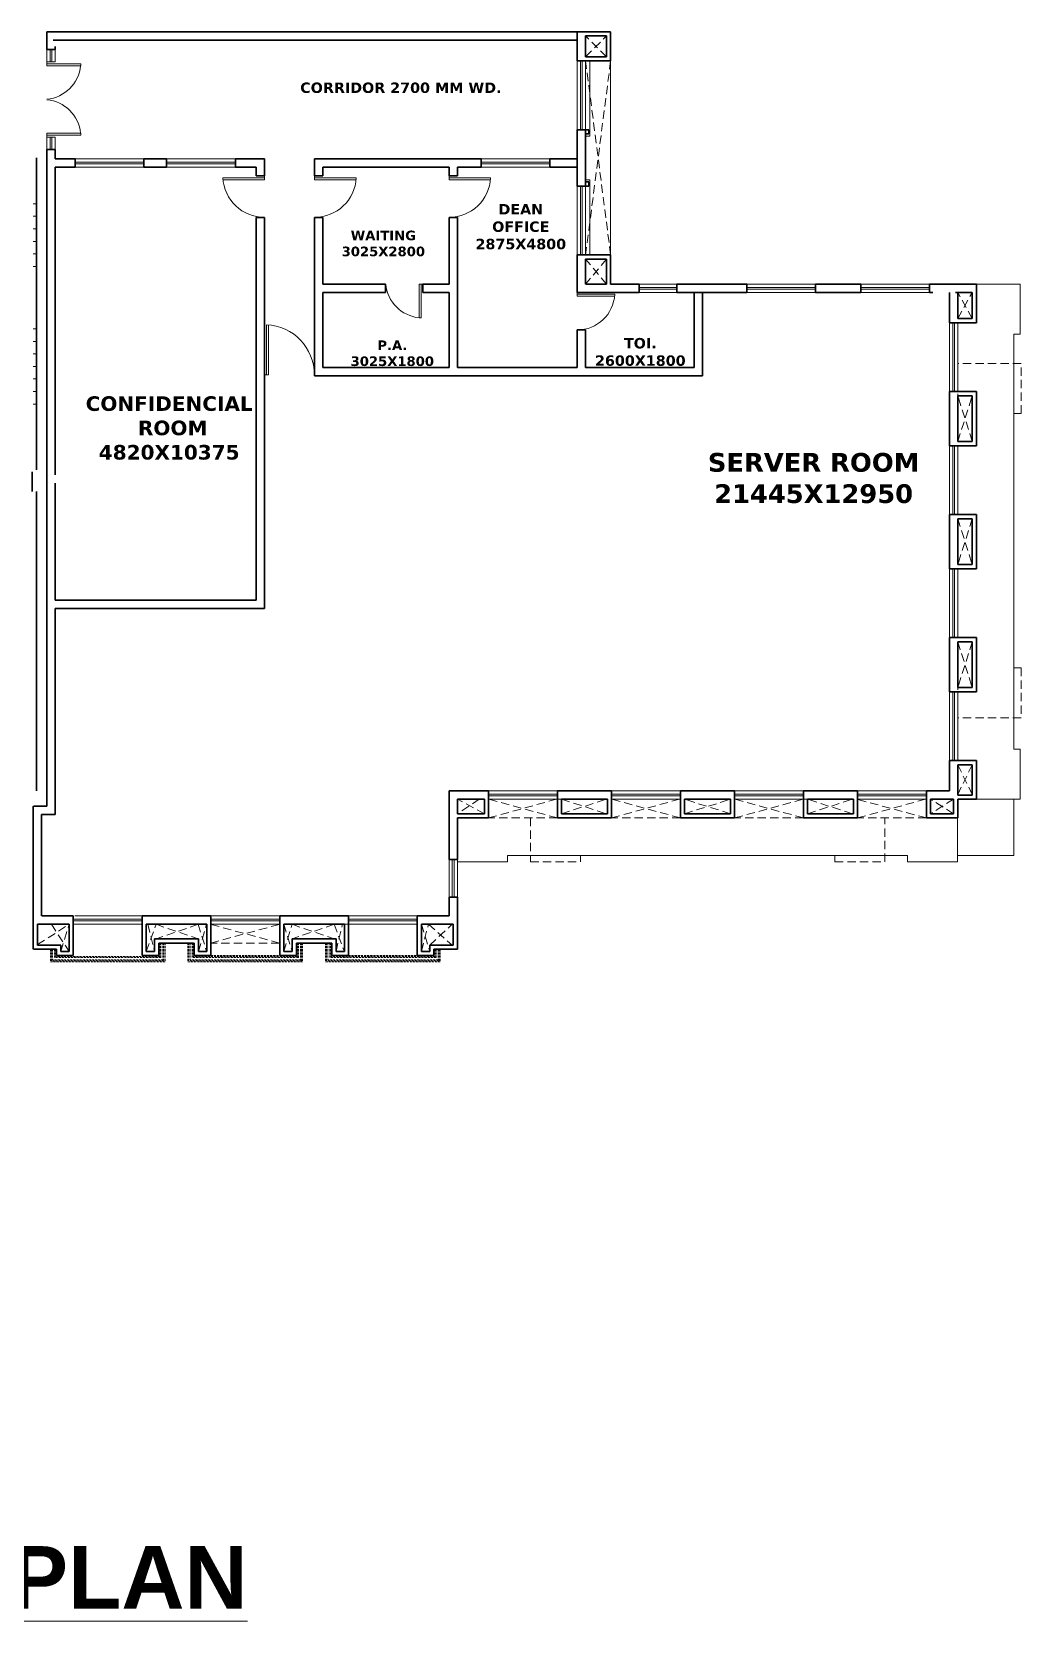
# Model space of a CAD drawing. Header units: millimetres. Extents: x -907591 to 4513934, y -12317808 to 1850003.
# Drawn here: x -407242 to -383511, y -5753636 to -5715526 of the extents above; entities that cross this region are included whole.
import ezdxf

# ---------------------------------------------------------------- set-up
doc = ezdxf.new("R2010")
doc.units = ezdxf.units.MM
doc.header["$LTSCALE"] = 2
doc.header["$MEASUREMENT"] = 0
doc.linetypes.add('DASHED2', pattern=[0.375, 0.25, -0.125])
for name, color, linetype, lineweight in [('DOOR', 27, 'Continuous', 5), ('DUCT', 37, 'Continuous', 35), ('glass', 5, 'Continuous', 15), ('SILL', 74, 'Continuous', 9), ('STAIR', 252, 'Continuous', 9), ('TEXT', 7, 'Continuous', 13), ('WAll', 250, 'Continuous', 35), ('WIN', 5, 'Continuous', 15)]:
    doc.layers.add(name, color=color, linetype=linetype, lineweight=lineweight)
doc.layers.add('DOT', color=7, linetype='DASHED2', lineweight=0, true_color=0x89067c)
doc.styles.add('arial', font='')
doc.styles.add('style2', font='')
doc.styles.get('arial').set_extended_font_data('Arial')
doc.styles.get('style2').set_extended_font_data('Verdana')

# ---------------------------------------------------------------- blocks, each defined once
blk = doc.blocks.new('A$C782B46B9')
at = {"layer": 'DOOR', "ltscale": 100}
for p, q in [((999, 50), (0, 50)), ((999, 100), (4, 100)), ((999, 100), (999, 0))]:
    blk.add_line(p, q, dxfattribs=at)
blk.add_arc((999, 0), 1000, 90, 177.134, dxfattribs=at)
blk = doc.blocks.new('1000 DOOR R')
at = {"layer": 'DOOR', "color": 252, "ltscale": 200}
for p, q in [((-900, -900), (0, -900)), ((-900, -900), (-900, -950)), ((-900, -950), (0, -950)), ((0, -1000), (0, -900))]:
    blk.add_line(p, q, dxfattribs=at)
blk.add_arc((96, -1003), 1001, 95.4612, 174.0988, dxfattribs=at)
blk = doc.blocks.new('A$C378B1DF0')
at = {"layer": 'DOOR', "ltscale": 0.1}
for p, q in [((1100, 0), (1100, 1196)), ((1150, 0), (1150, 1199)), ((1200, 0), (1100, 0))]:
    blk.add_line(p, q, dxfattribs=at)
blk.add_arc((1200, 0), 1200, 92.388, 180, dxfattribs=at)
blk = doc.blocks.new('A$C44E84F5B')
at = {"layer": 'SILL', "ltscale": 0.1, "extrusion": (0, 0, -1), "xscale": -0.8999999999990947, "yscale": 0.8999999999990947, "zscale": -0.900000000403865, "rotation": 180}
blk.add_blockref('1000 DOOR R', (0, 900), dxfattribs=at)
at = {"layer": 'SILL', "ltscale": 0.1, "extrusion": (0, 0, -1), "xscale": 0.8999999999990947, "yscale": 0.8999999999990947, "zscale": -0.900000000403865}
blk.add_blockref('1000 DOOR R', (0, 900), dxfattribs=at)
blk = doc.blocks.new('YHYH')
at = {"layer": 'DOT', "linetype": 'DASHED2', "ltscale": 100}
for p, q in [((-435404, -5887856), (-435404, -5888156)), ((-435379, -5887856), (-435379, -5888131)), ((-435354, -5887856), (-435354, -5888106)), ((-435304, -5887856), (-435304, -5888056)), ((-435279, -5887856), (-435279, -5888031)), ((-432779, -5887706), (-432779, -5888031)), ((-432754, -5887706), (-432754, -5888056)), ((-432704, -5887706), (-432704, -5888106)), ((-432679, -5887706), (-432679, -5888131)), ((-432654, -5887706), (-432654, -5888156)), ((-435404, -5888156), (-432654, -5888156)), ((-435379, -5888131), (-432679, -5888131)), ((-435354, -5888106), (-432704, -5888106)), ((-435304, -5888056), (-432754, -5888056)), ((-435279, -5888031), (-432779, -5888031)), ((-434826, -5888006), (-433176, -5888006))]:
    blk.add_line(p, q, dxfattribs=at)

msp = doc.modelspace()

# ---------------------------------------------------------------- linework, layer by layer
at = {"layer": 'DOT', "ltscale": 400}
for p, q in [((-393959, -5716126), (-393459, -5715626)), ((-393459, -5716126), (-393959, -5715626)), ((-393359, -5720876), (-393959, -5716226)), ((-393359, -5716226), (-393959, -5720876)), ((-393459, -5721576), (-393959, -5720976)), ((-393459, -5720976), (-393959, -5721576)), ((-384684, -5722401), (-385035, -5721776)), ((-385034, -5722401), (-384685, -5721776)), ((-383511, -5723476), (-385036, -5723476)), ((-383511, -5724675), (-383511, -5723476)), ((-385035, -5724208), (-385035, -5725407)), ((-384684, -5725351), (-385034, -5724251)), ((-385034, -5725351), (-384684, -5724251)), ((-383686, -5724675), (-383686, -5730777)), ((-383686, -5724675), (-383511, -5724675)), ((-384684, -5727201), (-385034, -5728301)), ((-385034, -5727201), (-384684, -5728301)), ((-385035, -5731308), (-385035, -5730108)), ((-384684, -5730151), (-385034, -5731251)), ((-385034, -5730151), (-384684, -5731251)), ((-383686, -5730777), (-383511, -5730777)), ((-383511, -5730777), (-383511, -5731977)), ((-383511, -5731977), (-385036, -5731977)), ((-384684, -5733101), (-385034, -5733816)), ((-385034, -5733101), (-384684, -5733816)), ((-396385, -5734276), (-397034, -5733926)), ((-396509, -5733926), (-397034, -5734276)), ((-394636, -5734376), (-396285, -5733926)), ((-396285, -5734376), (-394659, -5733926)), ((-394609, -5733926), (-393409, -5733926)), ((-394536, -5734276), (-393459, -5733926)), ((-394536, -5733926), (-393459, -5734276)), ((-391686, -5734376), (-393335, -5733926)), ((-393335, -5734376), (-391709, -5733926)), ((-390485, -5734276), (-391586, -5733926)), ((-391586, -5734276), (-390485, -5733926)), ((-388735, -5734376), (-390385, -5733926)), ((-390385, -5734376), (-388735, -5733926)), ((-388710, -5733926), (-387510, -5733926)), ((-387559, -5734276), (-388635, -5733926)), ((-388635, -5734276), (-387559, -5733926)), ((-387435, -5734376), (-385809, -5733926)), ((-385785, -5734376), (-387435, -5733933)), ((-385135, -5733926), (-385685, -5734276)), ((-385134, -5734276), (-385685, -5733926)), ((-394636, -5734376), (-396285, -5734376)), ((-395282, -5734376), (-395282, -5735426)), ((-391686, -5734376), (-393335, -5734376)), ((-388735, -5734376), (-390385, -5734376)), ((-385785, -5734376), (-387435, -5734376)), ((-386781, -5735426), (-386781, -5734376)), ((-395836, -5735276), (-395836, -5735426)), ((-395282, -5735426), (-394082, -5735426)), ((-394082, -5735276), (-387981, -5735276)), ((-394082, -5735426), (-394082, -5735276)), ((-387981, -5735276), (-387981, -5735426)), ((-387981, -5735426), (-386781, -5735426)), ((-407105, -5737412), (-406345, -5736926)), ((-406771, -5736926), (-406345, -5737576)), ((-406545, -5737576), (-406345, -5736926)), ((-405694, -5736926), (-404494, -5736926)), ((-404495, -5737576), (-404260, -5736926)), ((-404460, -5736926), (-404295, -5737576)), ((-403250, -5736926), (-404260, -5737276)), ((-404260, -5736926), (-403250, -5737276)), ((-403250, -5736926), (-403050, -5737576)), ((-403245, -5737576), (-403050, -5736926)), ((-402950, -5737376), (-401299, -5736926)), ((-401299, -5737376), (-402950, -5736926)), ((-401199, -5736926), (-400999, -5737576)), ((-401195, -5737576), (-400999, -5736926)), ((-399990, -5736926), (-400999, -5737276)), ((-400999, -5736926), (-399990, -5737276)), ((-399990, -5736926), (-399745, -5737576)), ((-399945, -5737576), (-399790, -5736926)), ((-399795, -5736926), (-398595, -5736926)), ((-397895, -5736926), (-397695, -5737576)), ((-397895, -5737576), (-397729, -5736926)), ((-397729, -5736926), (-397159, -5737426)), ((-397695, -5737426), (-397159, -5736926)), ((-401299, -5737376), (-402950, -5737376))]:
    msp.add_line(p, q, dxfattribs=at)
at = {"layer": 'DOT', "linetype": 'Continuous', "ltscale": 400}
for p, q in [((-383536, -5721576), (-384586, -5721576)), ((-383536, -5722776), (-383536, -5721576)), ((-383686, -5732726), (-383686, -5722776)), ((-383686, -5722776), (-383536, -5722776)), ((-383686, -5732726), (-383536, -5732726)), ((-383536, -5733926), (-383536, -5732726)), ((-383536, -5733926), (-384586, -5733926)), ((-383685, -5733926), (-383685, -5735276)), ((-385036, -5735426), (-385036, -5734376)), ((-397036, -5735426), (-395836, -5735426)), ((-395836, -5735276), (-386236, -5735276)), ((-386236, -5735276), (-386236, -5735426)), ((-386236, -5735426), (-385036, -5735426)), ((-385035, -5735276), (-383685, -5735276))]:
    msp.add_line(p, q, dxfattribs=at)
at = {"layer": 'DOT', "linetype": 'DASHED2', "ltscale": 100}
for p, q in [((-404171, -5737376), (-404171, -5737701)), ((-404146, -5737376), (-404146, -5737726)), ((-404096, -5737376), (-404096, -5737776)), ((-404071, -5737376), (-404071, -5737801)), ((-404046, -5737376), (-404046, -5737826)), ((-403496, -5737376), (-403496, -5737826)), ((-403471, -5737376), (-403471, -5737801)), ((-403446, -5737376), (-403446, -5737776)), ((-403396, -5737376), (-403396, -5737726)), ((-403371, -5737376), (-403371, -5737701)), ((-400871, -5737376), (-400871, -5737701)), ((-400846, -5737376), (-400846, -5737726)), ((-400796, -5737376), (-400796, -5737776)), ((-400771, -5737376), (-400771, -5737801)), ((-400746, -5737376), (-400746, -5737826)), ((-406796, -5737526), (-406796, -5737826)), ((-406771, -5737526), (-406771, -5737801)), ((-406746, -5737526), (-406746, -5737776)), ((-404096, -5737776), (-406746, -5737776)), ((-406696, -5737526), (-406696, -5737726)), ((-404146, -5737726), (-406696, -5737726)), ((-406671, -5737526), (-406671, -5737701)), ((-404171, -5737701), (-406671, -5737701)), ((-400796, -5737776), (-403446, -5737776)), ((-400846, -5737726), (-403396, -5737726)), ((-400871, -5737701), (-403371, -5737701)), ((-401324, -5737676), (-402974, -5737676)), ((-404046, -5737826), (-406796, -5737826)), ((-404071, -5737801), (-406771, -5737801)), ((-400746, -5737826), (-403496, -5737826)), ((-400771, -5737801), (-403471, -5737801))]:
    msp.add_line(p, q, dxfattribs=at)
at = {"layer": 'DUCT', "ltscale": 100}
for p, q in [((-394160, -5716226), (-394160, -5715526)), ((-394160, -5715526), (-393360, -5715526)), ((-393460, -5715626), (-393960, -5715626)), ((-393960, -5716126), (-393960, -5715626)), ((-393460, -5716126), (-393460, -5715626)), ((-393360, -5716226), (-393360, -5715526)), ((-393360, -5716226), (-394160, -5716226)), ((-393460, -5716126), (-393960, -5716126)), ((-394160, -5717876), (-394160, -5719226)), ((-394160, -5717876), (-393959, -5717876)), ((-393960, -5717876), (-393960, -5719226)), ((-393884, -5717876), (-393959, -5717876)), ((-393884, -5717976), (-393884, -5717876)), ((-393959, -5717976), (-393884, -5717976)), ((-393960, -5719226), (-394160, -5719226)), ((-393959, -5719126), (-393884, -5719126)), ((-393884, -5719226), (-393959, -5719226)), ((-393884, -5719126), (-393884, -5719226)), ((-393360, -5720876), (-394160, -5720876)), ((-394160, -5720876), (-394160, -5721776)), ((-393960, -5720976), (-393960, -5721576)), ((-393460, -5720976), (-393960, -5720976)), ((-393460, -5720976), (-393460, -5721576)), ((-393360, -5720876), (-393360, -5721576)), ((-393460, -5721576), (-393951, -5721576)), ((-393360, -5721576), (-392674, -5721576)), ((-392674, -5721577), (-392674, -5721777)), ((-391774, -5721576), (-390094, -5721576)), ((-391774, -5721577), (-391774, -5721777)), ((-390094, -5721776), (-390094, -5721576)), ((-388444, -5721576), (-387360, -5721576)), ((-388444, -5721776), (-388444, -5721576)), ((-387360, -5721776), (-387360, -5721576)), ((-385710, -5721576), (-385635, -5721576)), ((-384585, -5721576), (-385710, -5721576)), ((-385710, -5721776), (-385710, -5721576)), ((-384585, -5721576), (-384585, -5722501)), ((-394160, -5721776), (-392674, -5721776)), ((-391774, -5721776), (-390094, -5721776)), ((-388444, -5721776), (-387360, -5721776)), ((-385710, -5721776), (-385635, -5721776)), ((-385235, -5722401), (-385235, -5721776)), ((-385235, -5721776), (-385235, -5722501)), ((-385235, -5721926), (-385235, -5722501)), ((-384685, -5721776), (-385085, -5721776)), ((-385035, -5721776), (-385035, -5722401)), ((-384685, -5721776), (-385035, -5721776)), ((-385035, -5721776), (-385035, -5722326)), ((-384685, -5721776), (-384685, -5722401)), ((-385235, -5722501), (-385235, -5722376)), ((-384585, -5722501), (-385235, -5722501)), ((-385235, -5722501), (-385035, -5722501)), ((-384685, -5722401), (-385035, -5722401)), ((-385235, -5725451), (-385235, -5724151)), ((-385035, -5724151), (-385235, -5724151)), ((-385035, -5725351), (-385035, -5724251)), ((-385035, -5724251), (-384684, -5724251)), ((-385034, -5724151), (-384584, -5724151)), ((-384684, -5724251), (-384684, -5725351)), ((-384584, -5724151), (-384584, -5725451)), ((-384584, -5725451), (-385235, -5725451)), ((-384684, -5725351), (-385035, -5725351)), ((-385235, -5728401), (-385235, -5727101)), ((-385235, -5727101), (-385035, -5727101)), ((-385034, -5727101), (-384584, -5727101)), ((-384584, -5727101), (-384584, -5728401)), ((-385035, -5728301), (-385035, -5727201)), ((-385035, -5727201), (-384684, -5727201)), ((-384684, -5727201), (-384684, -5728301)), ((-385235, -5728401), (-385035, -5728401)), ((-384684, -5728301), (-385035, -5728301)), ((-384584, -5728401), (-385034, -5728401)), ((-385235, -5731351), (-385235, -5730051)), ((-385235, -5730051), (-385035, -5730051)), ((-385035, -5731251), (-385035, -5730151)), ((-385035, -5730151), (-384684, -5730151)), ((-385034, -5730051), (-384584, -5730051)), ((-384684, -5730151), (-384684, -5731251)), ((-384584, -5730051), (-384584, -5731351)), ((-384684, -5731251), (-385035, -5731251)), ((-385235, -5731351), (-385035, -5731351)), ((-384584, -5731351), (-385034, -5731351)), ((-385235, -5733001), (-384584, -5733001)), ((-385235, -5733726), (-385235, -5733001)), ((-385035, -5733101), (-384684, -5733101)), ((-385035, -5733101), (-385035, -5733826)), ((-384684, -5733101), (-384684, -5733826)), ((-384584, -5733001), (-384584, -5733926)), ((-397235, -5733726), (-396285, -5733726)), ((-397235, -5735376), (-397235, -5733726)), ((-397034, -5734276), (-397034, -5733926)), ((-397034, -5733926), (-396385, -5733926)), ((-396385, -5734276), (-396385, -5733926)), ((-396285, -5734376), (-396285, -5733726)), ((-394636, -5734376), (-394636, -5733926)), ((-394635, -5733726), (-394635, -5733926)), ((-394635, -5733726), (-393335, -5733726)), ((-394536, -5733926), (-393435, -5733926)), ((-394536, -5734276), (-394536, -5733926)), ((-393435, -5733926), (-393435, -5734276)), ((-393335, -5733726), (-393335, -5733926)), ((-393335, -5733926), (-393335, -5734376)), ((-391686, -5734376), (-391686, -5733926)), ((-391685, -5733726), (-391685, -5733926)), ((-391685, -5733726), (-390385, -5733726)), ((-391586, -5733926), (-390485, -5733926)), ((-391586, -5734276), (-391586, -5733926)), ((-390485, -5733926), (-390485, -5734276)), ((-390385, -5733726), (-390385, -5733926)), ((-390385, -5733926), (-390385, -5734376)), ((-388735, -5733726), (-387435, -5733726)), ((-388735, -5733726), (-388735, -5733926)), ((-388735, -5734376), (-388735, -5733926)), ((-388635, -5733926), (-387535, -5733926)), ((-388635, -5734276), (-388635, -5733926)), ((-387535, -5733926), (-387535, -5734276)), ((-387435, -5733726), (-387435, -5733926)), ((-387435, -5733926), (-387435, -5734376)), ((-385785, -5734376), (-385785, -5733726)), ((-385785, -5733726), (-385235, -5733726)), ((-385685, -5733926), (-385685, -5734276)), ((-385685, -5733926), (-385135, -5733926)), ((-385685, -5733926), (-385135, -5733926)), ((-385135, -5733926), (-385135, -5734276)), ((-385035, -5733826), (-384684, -5733826)), ((-385035, -5733926), (-385035, -5734376)), ((-384584, -5733926), (-385035, -5733926)), ((-407205, -5736926), (-407205, -5734093)), ((-407005, -5734093), (-407204, -5734093)), ((-406880, -5734093), (-407005, -5734093)), ((-407005, -5736726), (-407005, -5734293)), ((-406679, -5734293), (-407005, -5734293)), ((-396385, -5734276), (-397034, -5734276)), ((-393435, -5734276), (-394536, -5734276)), ((-390485, -5734276), (-391586, -5734276)), ((-387535, -5734276), (-388635, -5734276)), ((-385685, -5734276), (-385135, -5734276)), ((-397034, -5735376), (-397034, -5734376)), ((-396285, -5734376), (-397034, -5734376)), ((-393335, -5734376), (-394636, -5734376)), ((-390385, -5734376), (-391686, -5734376)), ((-387435, -5734376), (-388735, -5734376)), ((-385785, -5734376), (-385035, -5734376)), ((-397235, -5735376), (-397034, -5735376)), ((-397235, -5736276), (-397235, -5736576)), ((-397034, -5736276), (-397235, -5736276)), ((-397234, -5736376), (-397234, -5736726)), ((-397034, -5736276), (-397034, -5736926)), ((-397034, -5736376), (-397034, -5737526)), ((-407205, -5736723), (-407205, -5737526)), ((-407105, -5736926), (-407105, -5737426)), ((-407105, -5736926), (-406345, -5736926)), ((-407004, -5736726), (-406245, -5736726)), ((-406345, -5737576), (-406345, -5736926)), ((-406245, -5737676), (-406245, -5736726)), ((-404595, -5737676), (-404595, -5736726)), ((-404595, -5736726), (-402945, -5736726)), ((-404495, -5737576), (-404495, -5736926)), ((-404495, -5736926), (-403045, -5736926)), ((-403045, -5737576), (-403045, -5736926)), ((-402945, -5737676), (-402945, -5736726)), ((-401295, -5737676), (-401295, -5736726)), ((-401295, -5736726), (-399645, -5736726)), ((-401195, -5737576), (-401195, -5736926)), ((-401195, -5736926), (-399745, -5736926)), ((-399745, -5737576), (-399745, -5736926)), ((-399645, -5737676), (-399645, -5736726)), ((-397995, -5737676), (-397995, -5736726)), ((-397995, -5736726), (-397234, -5736726)), ((-397895, -5737576), (-397895, -5736926)), ((-397895, -5736926), (-397134, -5736926)), ((-397134, -5736926), (-397134, -5737426)), ((-404295, -5737576), (-404295, -5737276)), ((-404295, -5737276), (-403245, -5737276)), ((-404195, -5737676), (-404195, -5737376)), ((-404195, -5737376), (-403345, -5737376)), ((-403345, -5737676), (-403345, -5737376)), ((-403245, -5737576), (-403245, -5737276)), ((-400995, -5737576), (-400995, -5737276)), ((-400995, -5737276), (-399945, -5737276)), ((-400895, -5737676), (-400895, -5737376)), ((-400895, -5737376), (-400045, -5737376)), ((-400045, -5737676), (-400045, -5737376)), ((-399945, -5737576), (-399945, -5737276)), ((-407204, -5737526), (-406645, -5737526)), ((-407104, -5737426), (-406545, -5737426)), ((-406645, -5737676), (-406645, -5737526)), ((-406645, -5737676), (-406245, -5737676)), ((-406545, -5737576), (-406545, -5737426)), ((-406545, -5737576), (-406345, -5737576)), ((-404595, -5737676), (-404195, -5737676)), ((-404495, -5737576), (-404295, -5737576)), ((-403345, -5737676), (-402945, -5737676)), ((-403245, -5737576), (-403045, -5737576)), ((-401295, -5737676), (-400895, -5737676)), ((-401195, -5737576), (-400995, -5737576)), ((-400045, -5737676), (-399645, -5737676)), ((-399945, -5737576), (-399745, -5737576)), ((-397995, -5737676), (-397595, -5737676)), ((-397895, -5737576), (-397695, -5737576)), ((-397695, -5737576), (-397695, -5737426)), ((-397695, -5737426), (-397134, -5737426)), ((-397595, -5737676), (-397595, -5737526)), ((-397595, -5737526), (-397034, -5737526))]:
    msp.add_line(p, q, dxfattribs=at)
at = {"layer": 'glass', "ltscale": 100}
for p, q in [((-406799, -5715949), (-406799, -5716249)), ((-406759, -5715949), (-406759, -5716249)), ((-394080, -5717876), (-394080, -5716226)), ((-394040, -5717876), (-394040, -5716226)), ((-406799, -5718349), (-406799, -5718049)), ((-406759, -5718349), (-406759, -5718049)), ((-404554, -5718656), (-406204, -5718656)), ((-404554, -5718696), (-406204, -5718696)), ((-404009, -5718656), (-402359, -5718656)), ((-404009, -5718696), (-402359, -5718696)), ((-396464, -5718656), (-394814, -5718656)), ((-396464, -5718696), (-394814, -5718696)), ((-394080, -5720876), (-394080, -5719226)), ((-394040, -5720876), (-394040, -5719226)), ((-391774, -5721656), (-392674, -5721656)), ((-391774, -5721696), (-392674, -5721696)), ((-388444, -5721656), (-390094, -5721656)), ((-388444, -5721696), (-390094, -5721696)), ((-385710, -5721656), (-387360, -5721656)), ((-385710, -5721696), (-387360, -5721696)), ((-385155, -5722501), (-385155, -5724151)), ((-385115, -5722501), (-385115, -5724151)), ((-385155, -5725451), (-385155, -5727101)), ((-385115, -5725451), (-385115, -5727101)), ((-385155, -5728401), (-385155, -5730051)), ((-385115, -5728401), (-385115, -5730051)), ((-385155, -5731351), (-385155, -5733001)), ((-385115, -5731351), (-385115, -5733001)), ((-394635, -5733806), (-396285, -5733806)), ((-394635, -5733846), (-396285, -5733846)), ((-391685, -5733806), (-393335, -5733806)), ((-391685, -5733846), (-393335, -5733846)), ((-388735, -5733806), (-390385, -5733806)), ((-388735, -5733846), (-390385, -5733846)), ((-385785, -5733806), (-387435, -5733806)), ((-385785, -5733846), (-387435, -5733846)), ((-397160, -5735376), (-397160, -5736276)), ((-397110, -5735376), (-397110, -5736276))]:
    msp.add_line(p, q, dxfattribs=at)
at = {"layer": 'SILL', "ltscale": 100}
for p, q in [((-406879, -5715949), (-406879, -5716249)), ((-406679, -5715949), (-406679, -5716249)), ((-406879, -5716249), (-406679, -5716249)), ((-406679, -5716249), (-406879, -5716249)), ((-394160, -5717876), (-394160, -5716226)), ((-393960, -5717876), (-393960, -5716226)), ((-393859, -5716226), (-393859, -5718026)), ((-393359, -5716226), (-393359, -5720876)), ((-406879, -5718049), (-406679, -5718049)), ((-406879, -5718349), (-406879, -5718049)), ((-406679, -5718349), (-406679, -5718049)), ((-393859, -5718026), (-393959, -5718026)), ((-404554, -5718576), (-406204, -5718576)), ((-404009, -5718576), (-402359, -5718576)), ((-396464, -5718576), (-394814, -5718576)), ((-404554, -5718776), (-406204, -5718776)), ((-404009, -5718776), (-402359, -5718776)), ((-396464, -5718776), (-394814, -5718776)), ((-393859, -5719077), (-393959, -5719077)), ((-393859, -5720876), (-393859, -5719077)), ((-394160, -5720876), (-394160, -5719226)), ((-393960, -5720876), (-393960, -5719226)), ((-391774, -5721576), (-392674, -5721576)), ((-388444, -5721576), (-390094, -5721576)), ((-385710, -5721576), (-387360, -5721576)), ((-391774, -5721776), (-392674, -5721776)), ((-388444, -5721776), (-390094, -5721776)), ((-385710, -5721776), (-387360, -5721776)), ((-385235, -5722501), (-385235, -5724151)), ((-385035, -5724151), (-385035, -5722501)), ((-385235, -5727101), (-385235, -5725451)), ((-385035, -5727101), (-385035, -5725451)), ((-385235, -5730051), (-385235, -5728401)), ((-385035, -5730051), (-385035, -5728401)), ((-385235, -5733001), (-385235, -5731351)), ((-385035, -5733001), (-385035, -5731351)), ((-397235, -5736276), (-397235, -5733926)), ((-396285, -5733726), (-391685, -5733726)), ((-394635, -5733926), (-396285, -5733926)), ((-391685, -5733926), (-393335, -5733926)), ((-388735, -5733726), (-390385, -5733726)), ((-390385, -5733926), (-388735, -5733926)), ((-385785, -5733726), (-387435, -5733726)), ((-387435, -5733926), (-385785, -5733926)), ((-397034, -5735376), (-397034, -5736276)), ((-404595, -5736926), (-406245, -5736926)), ((-404560, -5736726), (-406210, -5736726)), ((-401295, -5736726), (-402945, -5736726)), ((-401299, -5736926), (-402945, -5736926)), ((-397995, -5736726), (-399645, -5736726)), ((-397995, -5736926), (-399645, -5736926))]:
    msp.add_line(p, q, dxfattribs=at)
at = {"layer": 'STAIR', "ltscale": 100}
for p, q in [((-407205, -5719651), (-407129, -5719651)), ((-407205, -5719951), (-407129, -5719951)), ((-407205, -5720251), (-407129, -5720251)), ((-407205, -5720551), (-407129, -5720551)), ((-407205, -5720851), (-407129, -5720851)), ((-407205, -5721151), (-407129, -5721151)), ((-407205, -5722651), (-407129, -5722651)), ((-407205, -5722951), (-407129, -5722951)), ((-407205, -5723251), (-407129, -5723251)), ((-407205, -5723551), (-407129, -5723551)), ((-407205, -5723851), (-407129, -5723851)), ((-407205, -5724151), (-407129, -5724151)), ((-407205, -5724451), (-407129, -5724451))]:
    msp.add_line(p, q, dxfattribs=at)
at = {"layer": 'WAll', "ltscale": 100}
for p, q in [((-393984, -5715526), (-406879, -5715526)), ((-406879, -5715949), (-406879, -5715526)), ((-406679, -5715949), (-406879, -5715949)), ((-394159, -5715726), (-406729, -5715726)), ((-406679, -5715949), (-406679, -5715876)), ((-407130, -5726026), (-407130, -5718551)), ((-406879, -5718349), (-406879, -5726422)), ((-406679, -5718349), (-406879, -5718349)), ((-406679, -5718576), (-406679, -5718349)), ((-406204, -5718576), (-406679, -5718576)), ((-406204, -5718576), (-406204, -5718776)), ((-404554, -5718776), (-404554, -5718576)), ((-404009, -5718576), (-404554, -5718576)), ((-404009, -5718776), (-404009, -5718576)), ((-401659, -5718576), (-402359, -5718576)), ((-402359, -5718576), (-402359, -5718776)), ((-401659, -5718976), (-401659, -5718576)), ((-400459, -5718576), (-400459, -5718976)), ((-396464, -5718576), (-400459, -5718576)), ((-396464, -5718576), (-396464, -5718776)), ((-394159, -5718576), (-394814, -5718576)), ((-394814, -5718576), (-394814, -5718776)), ((-406679, -5726151), (-406679, -5718776)), ((-406204, -5718776), (-406679, -5718776)), ((-404009, -5718776), (-404554, -5718776)), ((-401859, -5718776), (-402359, -5718776)), ((-401859, -5718976), (-401859, -5718776)), ((-401859, -5718976), (-401659, -5718976)), ((-400259, -5718976), (-400459, -5718976)), ((-399659, -5718776), (-400259, -5718776)), ((-400259, -5718776), (-400259, -5718976)), ((-397234, -5718776), (-400259, -5718776)), ((-397234, -5718776), (-397234, -5718976)), ((-397234, -5718976), (-397034, -5718976)), ((-397034, -5718776), (-397034, -5718976)), ((-396464, -5718776), (-397034, -5718776)), ((-394159, -5718776), (-394814, -5718776)), ((-401859, -5719976), (-401859, -5729151)), ((-401859, -5719976), (-401659, -5719976)), ((-401659, -5719976), (-401659, -5729351)), ((-400259, -5719976), (-400459, -5719976)), ((-400459, -5719976), (-400459, -5723776)), ((-400259, -5719976), (-400259, -5721576)), ((-397234, -5719976), (-397234, -5721576)), ((-397234, -5719976), (-397034, -5719976)), ((-397034, -5719976), (-397034, -5723576)), ((-400259, -5721576), (-398759, -5721576)), ((-398759, -5721576), (-398759, -5721776)), ((-397859, -5721576), (-397859, -5721776)), ((-397859, -5721576), (-397234, -5721576)), ((-400259, -5721776), (-400259, -5723576)), ((-400259, -5721776), (-398759, -5721776)), ((-397859, -5721776), (-397234, -5721776)), ((-397234, -5721776), (-397234, -5723576)), ((-391359, -5721776), (-391359, -5723576)), ((-391159, -5721776), (-391159, -5723776)), ((-394159, -5722676), (-393959, -5722676)), ((-394159, -5722676), (-394159, -5723576)), ((-393959, -5722676), (-393959, -5723576)), ((-400259, -5723576), (-397234, -5723576)), ((-397034, -5723576), (-394159, -5723576)), ((-393959, -5723576), (-391359, -5723576)), ((-400459, -5723776), (-391159, -5723776)), ((-407229, -5726551), (-407229, -5726076)), ((-407129, -5733726), (-407129, -5726551)), ((-406880, -5734093), (-406879, -5726351)), ((-406679, -5729151), (-406679, -5726351)), ((-406679, -5729151), (-406679, -5726551)), ((-401859, -5729151), (-406679, -5729151)), ((-401659, -5729351), (-406679, -5729351)), ((-406679, -5734293), (-406679, -5729351))]:
    msp.add_line(p, q, dxfattribs=at)
at = {"layer": 'WIN', "ltscale": 100}
for p, q in [((-404595, -5736806), (-406245, -5736806)), ((-404595, -5736846), (-406245, -5736846)), ((-401295, -5736806), (-402945, -5736806)), ((-401295, -5736846), (-402945, -5736846)), ((-397995, -5736806), (-399645, -5736806)), ((-397995, -5736846), (-399645, -5736846))]:
    msp.add_line(p, q, dxfattribs=at)

# ---------------------------------------------------------------- block references
at = {"layer": 'DOOR', "ltscale": 100}
msp.add_blockref('A$C44E84F5B', (-406879, -5718049), dxfattribs=at)
at = {"layer": 'DOOR', "ltscale": 100, "xscale": -1, "rotation": 180}
msp.add_blockref('A$C782B46B9', (-402658, -5718976), dxfattribs=at)
at = {"layer": 'DOOR', "ltscale": 100, "rotation": 180}
for p in [(-399460, -5718976), (-396236, -5718976)]:
    msp.add_blockref('A$C782B46B9', p, dxfattribs=at)
at = {"layer": 'DOOR', "ltscale": 100, "extrusion": (0, 0, -1), "xscale": -0.900109562149737, "yscale": 0.900109562149737, "zscale": -0.9001095625609229, "rotation": 270}
msp.add_blockref('1000 DOOR R', (398759, -5721576), dxfattribs=at)
at = {"layer": 'DOOR', "ltscale": 100, "xscale": 0.8999999999941792, "yscale": 0.8999999999941792, "zscale": 0.8999999999964607, "rotation": 180}
msp.add_blockref('A$C782B46B9', (-393260, -5721776), dxfattribs=at)
at = {"layer": 'DOOR', "ltscale": 100, "xscale": -1}
msp.add_blockref('A$C378B1DF0', (-400464, -5723748), dxfattribs=at)
at = {"layer": 'DUCT', "xscale": -1}
msp.add_blockref('YHYH', (-832849, 150330), dxfattribs=at)

# ---------------------------------------------------------------- texts
at = {"layer": 'TEXT', "ltscale": 0.1, "attachment_point": 5, "style": 'style2'}
for s, insert, char_height in [('{\\fVerdana|b1|i0|c0|p34;CORRIDOR 2700 MM WD.  }', (-398390, -5716870), 250), ('\\pt2750;{\\fVerdana|b1|i0|c0|p34;DEAN \\POFFICE\\P2875X4800}', (-395513, -5720201), 250), ('\\pt2530;{\\fVerdana|b1|i0|c0|p34;WAITING\\P3025X2800}', (-398810, -5720603), 230), ('\\pt2750;{\\fVerdana|b1|i0|c0|p34;TOI.\\P2600X1800}', (-392647, -5723204), 250), ('\\pt2530;{\\fVerdana|b1|i0|c0|p34;P.A.\\P3025X1800}', (-398595, -5723235), 230), ('\\pt3850;{\\fVerdana|b1|i0|c0|p34;CONFIDENCIAL\\P ROOM\\P4820X10375}', (-403946, -5725028), 350), ('\\pt4950;{\\fVerdana|b1|i0|c0|p34;SERVER ROOM\\P21445X12950}', (-388491, -5726229), 450)]:
    msp.add_mtext(s, dxfattribs=dict(at, insert=insert, char_height=char_height))
at = {"layer": 'TEXT', "ltscale": 100, "insert": (-422319, -5751836), "char_height": 1500, "width": 20234.31, "attachment_point": 1, "style": 'arial'}
msp.add_mtext('{\\fArial|b1|i0|c0|p34;\\LFIRST FLOOR PLAN}', dxfattribs=at)

doc.saveas('drawing.dxf')
